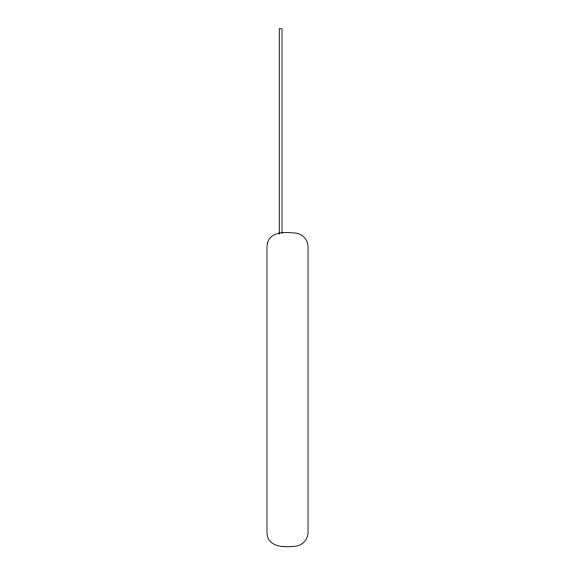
<?xml version="1.0" encoding="UTF-8"?>
<svg xmlns="http://www.w3.org/2000/svg" width="575" height="575" viewBox="0 0 575 575"><rect width="100%" height="100%" fill="white"/><g stroke="black" fill="none" stroke-linecap="round" stroke-linejoin="round"><path stroke-width="0.86" d="M282.023 233.119L282.023 28.75L279.292 28.75L279.292 234.018M267.44 243.211L266.973 246.783L266.973 532.464C267.073 546.911 283.683 547.752 294.342 546.25C301.702 546.293 308.078 539.803 308.027 532.464L308.027 246.783C308.078 239.437 301.702 232.954 294.342 232.99C284.877 232.199 270.466 231.38 267.44 243.211"/></g></svg>
